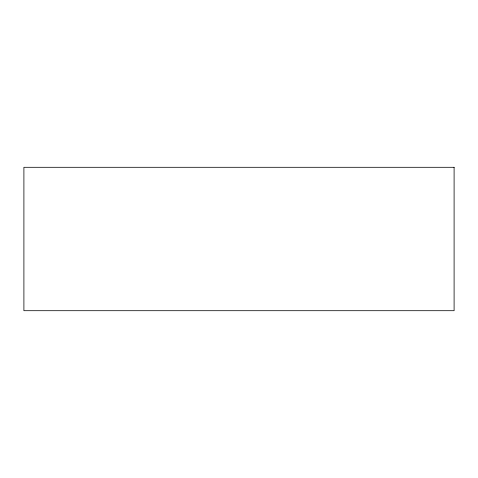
<?xml version="1.0" encoding="UTF-8"?>
<svg xmlns="http://www.w3.org/2000/svg" width="478" height="478" viewBox="0 0 478 478"><rect width="100%" height="100%" fill="white"/><g stroke="black" fill="none" stroke-linecap="round" stroke-linejoin="round"><path stroke-width="0.72" d="M454.1 167.3L23.9 167.3L23.9 310.7L454.1 310.7L454.1 167.3"/></g></svg>
